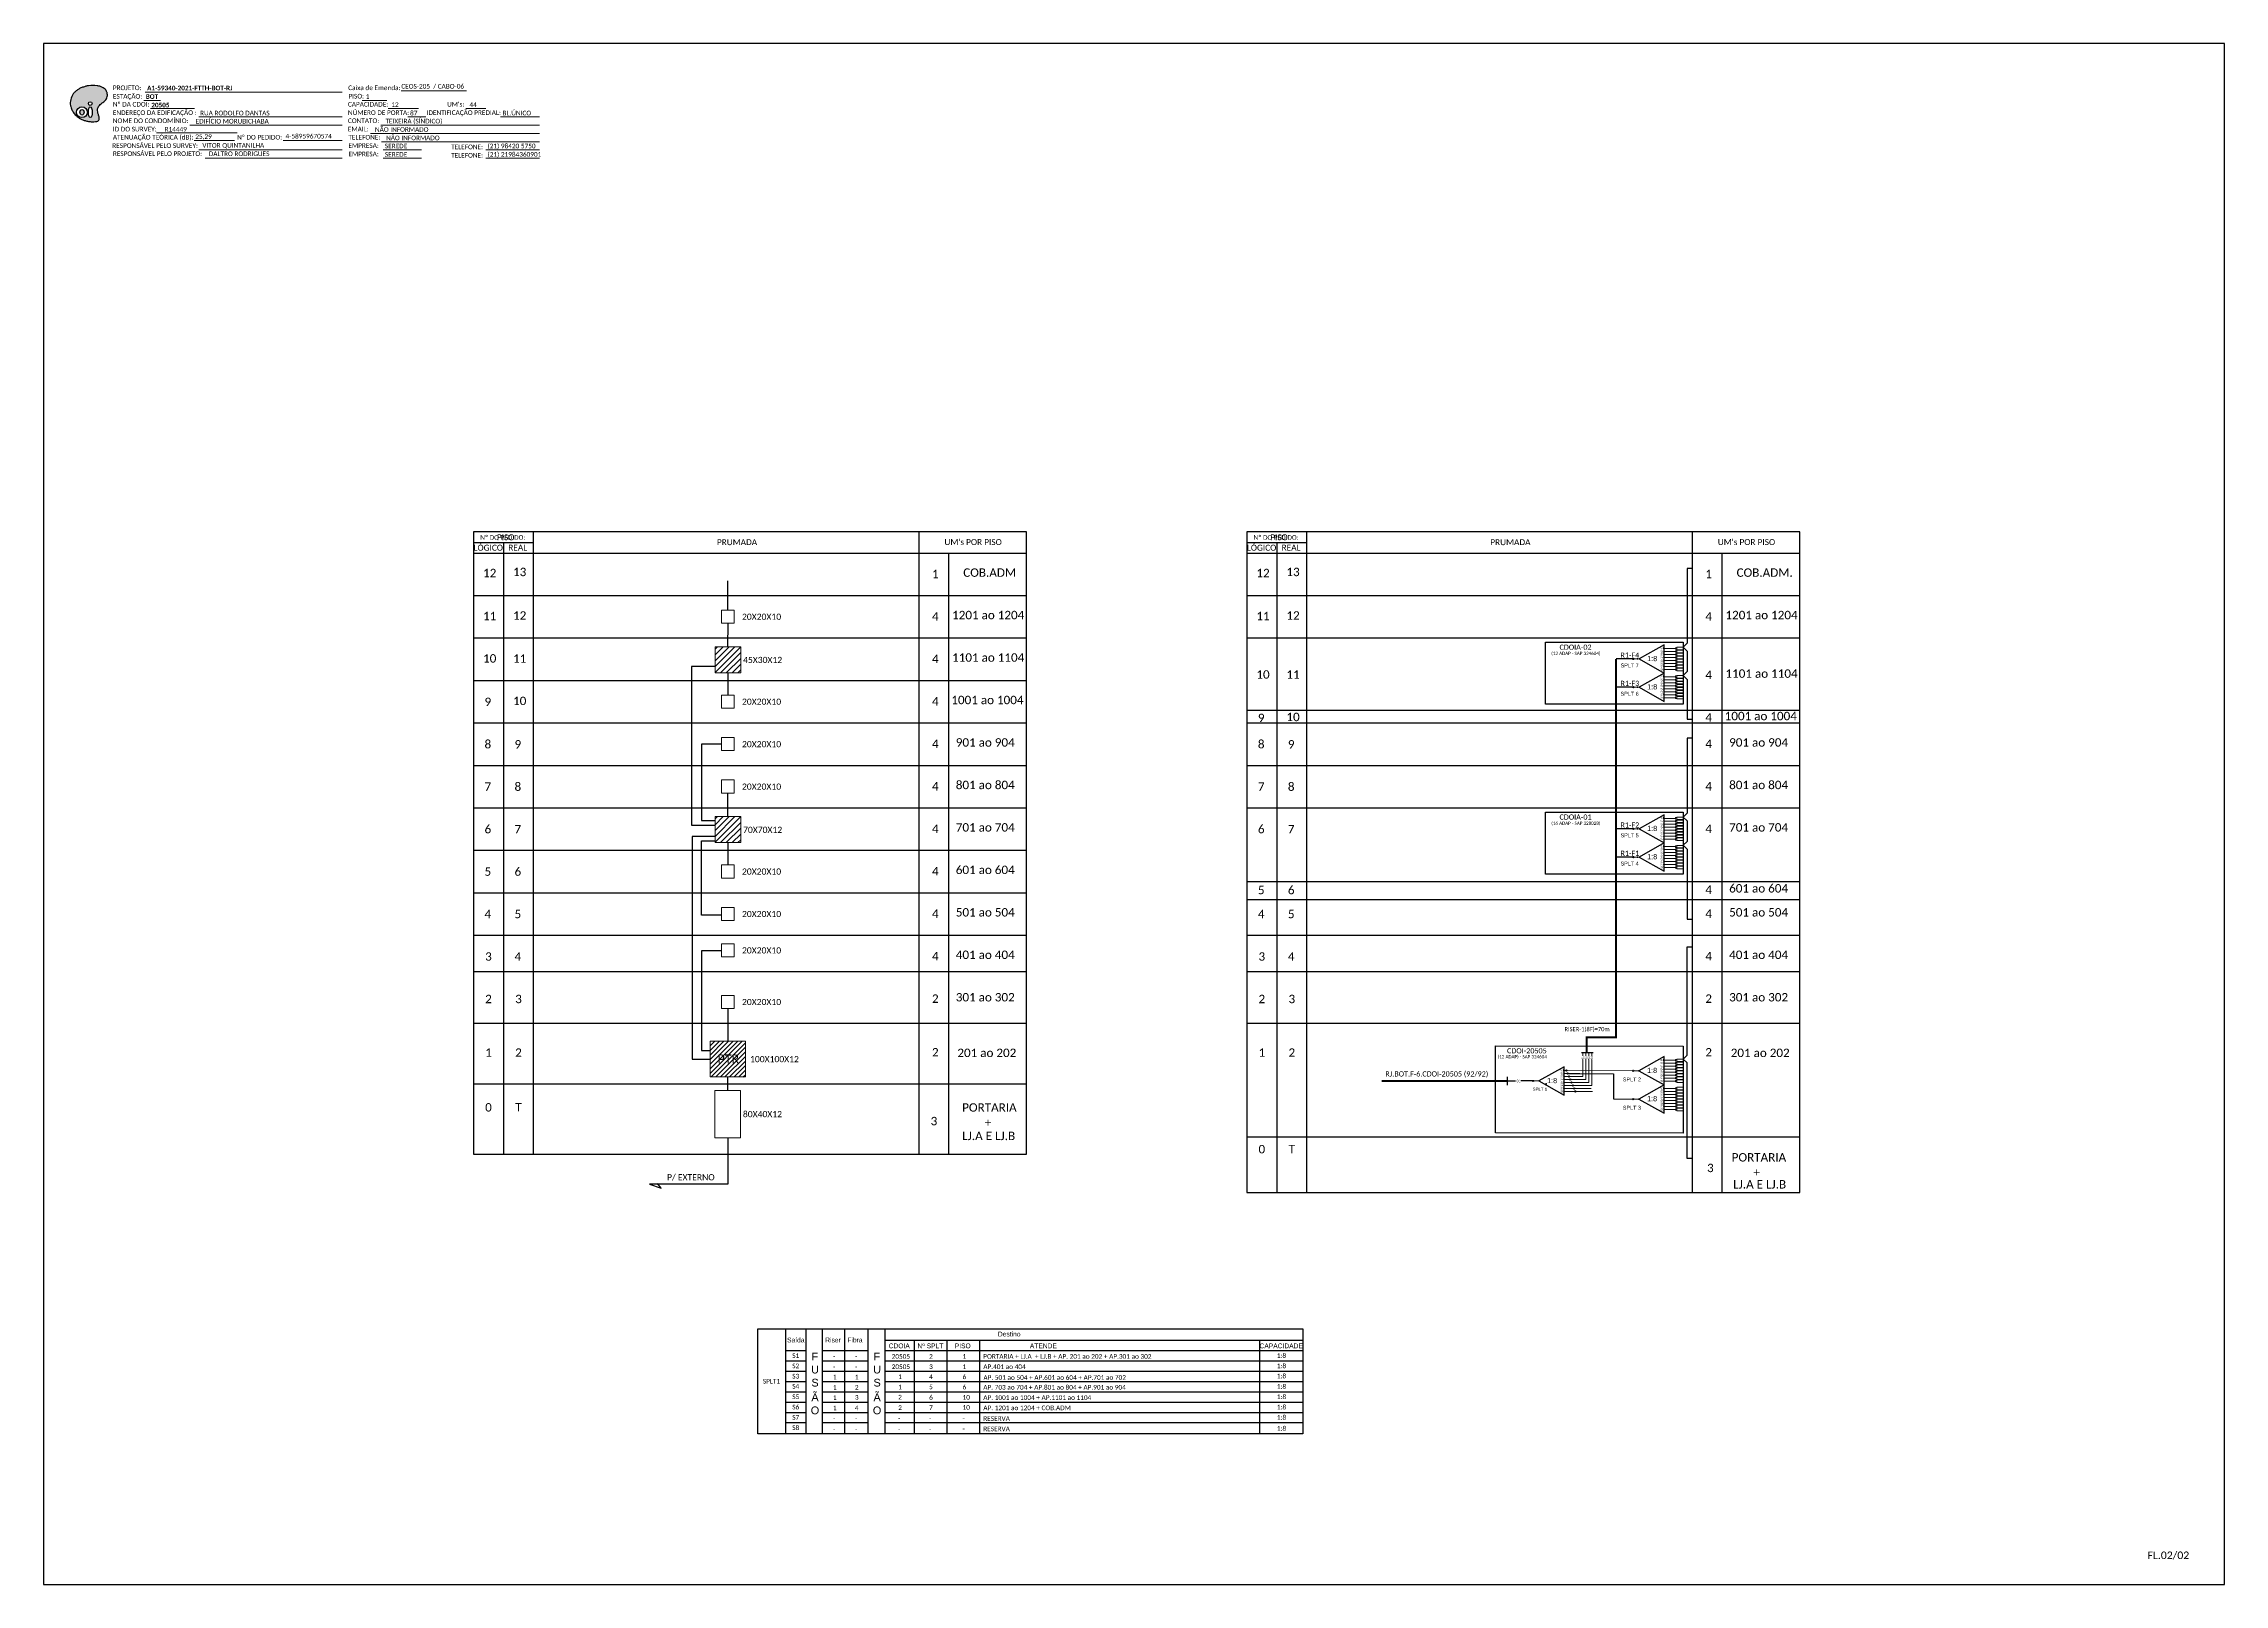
# Paper-space layout 'CDOI-20505-P2' of a CAD drawing. Header units: metres, sheet in millimetres. Extents: x -439 to 402, y -851 to -257.
# The model-space entities are those that its viewports show. They can reach past a viewport. Long polylines and large blocks are cut down to what shows.
import ezdxf
from ezdxf.enums import TextEntityAlignment as Align

# ---------------------------------------------------------------- set-up
doc = ezdxf.new("R2010")
doc.units = ezdxf.units.M
doc.styles.add('ARIAL', font='arial.ttf')
doc.styles.add('WMF-Calibri0', font='calibri.ttf')
doc.styles.add('WMF-Calibri1', font='calibrib.ttf')
doc.linetypes.add('RESERVA', pattern='A,0.5,-0.15,["RESERVA",Standard,S=0.18,R=0,X=0,Y=-0.1],-1.3', length=1.95)

# ---------------------------------------------------------------- blocks, each defined once
blk = doc.blocks.new('SPLITTER_')
blk.add_point((0, 0))
at = {"style": 'ARIAL', "flags": 4}
blk.add_attdef('SPLT', (0, -3.26), '', height=1.5, dxfattribs=at)
blk = doc.blocks.new('SPLT_1-8_DIV_DIR')
h = blk.add_hatch(color=3)
h.dxf.hatch_style = 1
edge = h.paths.add_edge_path()
edge.add_arc((12.77, 4.04), 0.242, 0, 360)
h = blk.add_hatch(color=3)
h.dxf.hatch_style = 1
edge = h.paths.add_edge_path()
edge.add_arc((13.27, 2.88), 0.242, 0, 360)
h = blk.add_hatch(color=3)
h.dxf.hatch_style = 1
edge = h.paths.add_edge_path()
edge.add_arc((13.77, 1.73), 0.242, 0, 360)
h = blk.add_hatch(color=3)
h.dxf.hatch_style = 1
edge = h.paths.add_edge_path()
edge.add_arc((14.27, 0.58), 0.242, 0, 360)
h = blk.add_hatch(color=3)
h.dxf.hatch_style = 1
edge = h.paths.add_edge_path()
edge.add_arc((14.77, -0.58), 0.242, 0, 360)
h = blk.add_hatch(color=3)
h.dxf.hatch_style = 1
edge = h.paths.add_edge_path()
edge.add_arc((15.27, -1.73), 0.242, 0, 360)
h = blk.add_hatch(color=3)
h.dxf.hatch_style = 1
edge = h.paths.add_edge_path()
edge.add_arc((15.77, -2.88), 0.242, 0, 360)
h = blk.add_hatch(color=3)
h.dxf.hatch_style = 1
edge = h.paths.add_edge_path()
edge.add_arc((16.27, -4.04), 0.242, 0, 360)
at = {"color": 1, "lineweight": 0}
blk.add_lwpolyline([(2.22, 0), (0, 0)], dxfattribs=at)
at = {"color": 1}
blk.add_lwpolyline([(11.89, 5.45), (2.22, 0), (11.89, -5.45), (11.89, 5.45)], dxfattribs=at)
at = {"color": 7, "lineweight": 0}
for points in [[(12.77, 4.04), (11.89, 4.04)], [(11.89, 2.88), (13.27, 2.88)], [(11.89, 1.73), (13.77, 1.73)], [(11.89, 0.58), (14.27, 0.58)], [(11.89, -0.58), (14.77, -0.58)], [(11.89, -1.73), (15.27, -1.73)], [(11.89, -2.88), (15.77, -2.88)], [(11.89, -4.04), (16.27, -4.04)]]:
    blk.add_lwpolyline(points, dxfattribs=at)
at = {"color": 3}
for centre in [(12.77, 4.04), (13.27, 2.88), (13.77, 1.73), (14.27, 0.58), (14.77, -0.58), (15.27, -1.73), (15.77, -2.88), (16.27, -4.04)]:
    blk.add_circle(centre, 0.242, dxfattribs=at)
at = {"color": 1, "style": 'ARIAL'}
for s, height, p in [('1:8', 2, (5.35, -0.85)), ('S1', 0.75, (10.52, 3.77)), ('S2', 0.75, (10.52, 2.58)), ('S3', 0.75, (10.52, 1.37)), ('S4', 0.75, (10.52, 0.19)), ('S5', 0.75, (10.52, -1.02)), ('S6', 0.75, (10.52, -2.14)), ('S7', 0.75, (10.52, -3.24)), ('S8', 0.75, (10.52, -4.36))]:
    blk.add_text(s, height=height, dxfattribs=at).set_placement(p)
blk = doc.blocks.new('SPLT_1-8_SC-APC')
at = {"color": 1, "lineweight": 0}
blk.add_lwpolyline([(-17.04, -7.55), (-19.26, -7.55)], dxfattribs=at)
at = {"color": 1}
blk.add_lwpolyline([(-7.37, -2.1), (-17.04, -7.55), (-7.37, -13), (-7.37, -2.1)], dxfattribs=at)
at = {"color": 3, "lineweight": 0}
for points in [[(-2.99, -3.51), (-7.37, -3.51)], [(-7.37, -4.66), (-2.99, -4.66)], [(-7.37, -5.82), (-2.99, -5.82)], [(-7.37, -6.97), (-2.99, -6.97)], [(-7.37, -8.12), (-2.99, -8.12)], [(-2.41, -3.02), (-2.41, -4)], [(-2.41, -3.02), (0, -3.02)], [(-2.41, -4), (0, -4)], [(-2.41, -4.17), (-2.41, -5.16)], [(-2.41, -4.17), (0, -4.17)], [(-2.41, -5.16), (0, -5.16)], [(-2.41, -5.32), (-2.41, -6.31)], [(-2.41, -5.32), (0, -5.32)], [(-2.41, -6.31), (0, -6.31)], [(-2.41, -6.48), (-2.41, -7.46)], [(-2.41, -6.48), (0, -6.48)], [(-2.41, -7.46), (0, -7.46)], [(-2.41, -7.63), (-2.41, -8.62)], [(-2.41, -7.63), (0, -7.63)], [(-7.37, -9.28), (-2.99, -9.28)], [(-7.37, -10.43), (-2.99, -10.43)], [(-7.37, -11.58), (-2.99, -11.58)], [(-2.41, -8.62), (0, -8.62)], [(-2.41, -8.78), (-2.41, -9.77)], [(-2.41, -8.78), (0, -8.78)], [(-2.41, -9.77), (0, -9.77)], [(-2.41, -9.94), (-2.41, -10.92)], [(-2.41, -9.94), (0, -9.94)], [(-2.41, -10.92), (0, -10.92)], [(-2.41, -11.09), (-2.41, -12.08)], [(-2.41, -11.09), (0, -11.09)], [(-2.41, -12.08), (0, -12.08)]]:
    blk.add_lwpolyline(points, dxfattribs=at)
for points in [[(-2.99, -3.22), (-2.41, -3.22), (-2.41, -3.8), (-2.99, -3.8)], [(-2.99, -4.38), (-2.41, -4.38), (-2.41, -4.95), (-2.99, -4.95)], [(-2.99, -5.53), (-2.41, -5.53), (-2.41, -6.1), (-2.99, -6.1)], [(-2.99, -6.68), (-2.41, -6.68), (-2.41, -7.26), (-2.99, -7.26)], [(-2.99, -7.84), (-2.41, -7.84), (-2.41, -8.41), (-2.99, -8.41)], [(-2.99, -8.99), (-2.41, -8.99), (-2.41, -9.56), (-2.99, -9.56)], [(-2.99, -10.14), (-2.41, -10.14), (-2.41, -10.72), (-2.99, -10.72)], [(-2.99, -11.3), (-2.41, -11.3), (-2.41, -11.87), (-2.99, -11.87)]]:
    blk.add_lwpolyline(points, close=True, dxfattribs=at)
at = {"color": 1, "style": 'ARIAL'}
for s, height, p in [('1:8', 2, (-13.91, -8.4)), ('S1', 0.75, (-8.74, -3.78)), ('S2', 0.75, (-8.74, -4.97)), ('S3', 0.75, (-8.74, -6.18)), ('S4', 0.75, (-8.74, -7.36)), ('S5', 0.75, (-8.74, -8.57)), ('S6', 0.75, (-8.74, -9.69)), ('S7', 0.75, (-8.74, -10.78)), ('S8', 0.75, (-8.74, -11.9))]:
    blk.add_text(s, height=height, dxfattribs=at).set_placement(p)
blk = doc.blocks.new('SPLITTER FUTURO')
blk.add_point((0, 0))
at = {"style": 'ARIAL', "text_generation_flag": 6, "flags": 4}
for tag, p, height in [('SPLT', (-6.22, -4.1), 1.5), ('INSTAL.', (-6.25, -6.09), 1.25)]:
    blk.add_attdef(tag, p, '', height=height, rotation=180, dxfattribs=at)
blk = doc.blocks.new('OI')
h = blk.add_hatch(color=40)
edge = h.paths.add_edge_path()
edge.add_spline(control_points=[(4.35, -0.67), (3.92, -0.99), (3.26, -1.5), (2.81, -2.59), (2.9, -3.5), (3.06, -4.27), (3.31, -4.85), (3.37, -5.39), (3.4, -5.88), (3.2, -6.4), (2.54, -6.61), (1.65, -6.63), (0.55, -6.67), (-0.56, -6.42), (-1.61, -6.14), (-2.77, -5.61), (-3.92, -4.77), (-4.89, -3.7), (-5.34, -2.65), (-5.6, -1.94), (-5.85, -0.96), (-5.71, 0.47), (-5.1, 2.02), (-4.14, 3.02), (-3.3, 3.61), (-2.37, 4.16), (-1.36, 4.44), (-0.56, 4.7), (0.79, 4.85), (2.24, 4.97), (3.79, 4.57), (4.67, 4.21), (5.44, 3.65), (5.76, 2.99), (6.03, 2.21), (6.01, 1.46), (5.72, 0.64), (5.31, 0.08), (4.88, -0.38), (4.51, -0.55), (4.35, -0.67)], knot_values=[0, 0, 0, 0, 1.60434, 2.417191, 3.427595, 4.282808, 4.776746, 5.304182, 5.888771, 6.258406, 6.858137, 7.79129, 8.986195, 10.124242, 11.187857, 12.242908, 13.953784, 15.414161, 16.515391, 17.349188, 17.675853, 19.552021, 21.515531, 22.568638, 23.63245, 24.621084, 25.782718, 26.745347, 27.142653, 29.870543, 31.004649, 31.921532, 32.709589, 33.801391, 34.042471, 35.192333, 35.971461, 36.628871, 37.254359, 37.836911, 37.836911, 37.836911, 37.836911], degree=3, periodic=0)
h.paths.add_polyline_path([(1.13, -0.87, -1), (-0.04, -0.87, -1)], flags=16)
edge = h.paths.add_edge_path(flags=16)
edge.add_ellipse((0.56, -3.59), major_axis=(-0.02, 1.71), ratio=0.361305, start_angle=0, end_angle=360)
h.paths.add_polyline_path([(-0.36, -3.62, -1), (-3.8, -3.62, -1)], flags=16)
edge = h.paths.add_edge_path(flags=0)
edge.add_ellipse((-2.08, -3.62), major_axis=(0, 0.885), ratio=0.758294, start_angle=0, end_angle=360)
at = {"color": 40}
for centre, radius in [((-2.08, -3.62), 1.72), ((0.54, -0.87), 0.587)]:
    blk.add_circle(centre, radius, dxfattribs=at)
blk.add_ellipse((-2.08, -3.62), major_axis=(0, 0.885), ratio=0.758294, start_param=-3.141592653589792, end_param=3.141592653589792, dxfattribs=at)
blk.add_ellipse((0.56, -3.59), major_axis=(-0.02, 1.71), ratio=0.361305, dxfattribs=at)
at = {"color": 40, "start_tangent": (-0.800898, -0.598801), "end_tangent": (-0.800898, -0.598801)}
blk.add_spline([(4.35, -0.67), (3.2, -1.78), (2.9, -2.54), (2.92, -3.55), (3.12, -4.38), (3.28, -4.85), (3.37, -5.37), (3.35, -5.95), (3.2, -6.29), (2.66, -6.55), (1.73, -6.63), (0.54, -6.62), (-0.58, -6.41), (-1.6, -6.11), (-2.56, -5.67), (-3.95, -4.67), (-4.89, -3.56), (-5.37, -2.56), (-5.64, -1.78), (-5.72, -1.46), (-5.63, 0.42), (-4.84, 2.22), (-4.13, 2.99), (-3.27, 3.62), (-2.4, 4.09), (-1.3, 4.47), (-0.37, 4.72), (0.02, 4.77), (2.75, 4.8), (3.85, 4.53), (4.69, 4.16), (5.31, 3.68), (5.85, 2.73), (5.93, 2.5), (5.94, 1.35), (5.67, 0.62), (5.29, 0.08), (4.84, -0.36), (4.35, -0.67)], degree=3, dxfattribs=at)

msp = doc.modelspace()

# ---------------------------------------------------------------- hatches: boundary and pattern name
h = msp.add_hatch()
h.set_pattern_fill('LINE', color=1, scale=0.5, angle=45)
h.set_pattern_definition([(45, (65.9273, 49.1156), (-1.122532, 1.122532), [])])
h.paths.add_polyline_path([(-138.13, -148.36), (-128.23, -148.36), (-128.23, -138.32), (-138.13, -138.32)])
h = msp.add_hatch(color=3)
h.dxf.hatch_style = 1
edge = h.paths.add_edge_path()
edge.add_arc((215.99, -143.03), 0.256, -180, 180, ccw=False)
h = msp.add_hatch(color=3)
h.dxf.hatch_style = 1
edge = h.paths.add_edge_path()
edge.add_arc((215.99, -153.92), 0.256, -180, 180, ccw=False)
h = msp.add_hatch()
h.set_pattern_fill('LINE', color=1, scale=0.5, angle=45)
h.set_pattern_definition([(45, (65.9273, -16.3719), (-1.122532, 1.122532), [])])
h.paths.add_polyline_path([(-138.13, -213.85), (-128.23, -213.85), (-128.23, -203.81), (-138.13, -203.81)])
h = msp.add_hatch(color=3)
h.dxf.hatch_style = 1
edge = h.paths.add_edge_path()
edge.add_arc((215.99, -208.52), 0.256, -180, 180, ccw=False)
h = msp.add_hatch(color=3)
h.dxf.hatch_style = 1
edge = h.paths.add_edge_path()
edge.add_arc((215.99, -219.41), 0.256, -180, 180, ccw=False)
h = msp.add_hatch()
h.set_pattern_fill('ANSI31', color=1, scale=10, style=0)
h.set_pattern_definition([(45, (-751.6422, -688.1421), (-0.8838835, 0.8838835), [])])
h.paths.add_polyline_path([(-126.45, -290.42), (-140.02, -290.42), (-140.02, -304.18), (-126.45, -304.18)])
h.paths.add_polyline_path([(-137.57, -299.83), (-128.14, -299.83), (-128.14, -294.68), (-137.57, -294.68)], flags=24)
h = msp.add_hatch(color=3)
h.dxf.hatch_style = 1
edge = h.paths.add_edge_path()
edge.add_arc((215.93, -301.8), 0.242, 0, 360)
h = msp.add_hatch(color=3)
h.dxf.hatch_style = 1
edge = h.paths.add_edge_path()
edge.add_arc((177.38, -305.73), 0.205, 0, 360)
h = msp.add_hatch(color=3)
h.dxf.hatch_style = 1
edge = h.paths.add_edge_path()
edge.add_arc((215.93, -312.7), 0.242, 0, 360)

# ---------------------------------------------------------------- linework, layer by layer
at = {"color": 3, "lineweight": 0}
msp.add_line((215.93, -301.8), (190.39, -301.69), dxfattribs=at)
at = {"color": 5, "lineweight": 0}
for p, q in [((198.78, -306.3), (198.78, -297.49)), ((199.93, -307.46), (199.93, -297.49)), ((190.89, -302.84), (195.31, -302.84)), ((192.39, -306.3), (198.78, -306.3)), ((192.89, -307.46), (199.93, -307.46))]:
    msp.add_line(p, q, dxfattribs=at)
at = {"color": 251, "linetype": 'RESERVA', "lineweight": 0, "ltscale": 3}
for p, q in [((193.39, -308.61), (199.78, -308.61)), ((193.89, -309.76), (200.28, -309.76))]:
    msp.add_line(p, q, dxfattribs=at)
for p, q in [((-121.68, -401.31), (88.58, -401.31)), ((-121.68, -441.72), (-121.68, -401.31)), ((-111.02, -401.31), (-111.02, -441.72)), ((-103.14, -401.31), (-103.14, -441.72)), ((-96.66, -441.72), (-96.66, -401.31)), ((-88.21, -401.31), (-88.21, -441.72)), ((-79.2, -401.31), (-79.2, -441.72)), ((-72.72, -401.31), (-72.72, -441.72)), ((88.58, -401.31), (88.58, -441.72)), ((-111.02, -409.69), (-103.14, -409.69)), ((-96.66, -409.69), (-79.2, -409.69)), ((-72.72, -405.72), (88.58, -405.72)), ((-72.72, -409.69), (88.58, -409.69)), ((-61.31, -405.72), (-61.31, -441.72)), ((-48.74, -405.72), (-48.74, -441.72)), ((-36.19, -405.72), (-36.19, -441.72)), ((71.79, -405.72), (71.79, -441.72)), ((-111.02, -413.65), (-103.14, -413.65)), ((-111.02, -417.62), (-103.14, -417.62)), ((-96.66, -413.65), (-79.2, -413.65)), ((-96.66, -417.62), (-79.2, -417.62)), ((-72.72, -413.65), (88.58, -413.65)), ((-72.72, -417.62), (88.58, -417.62)), ((-111.02, -421.59), (-103.14, -421.59)), ((-111.02, -425.56), (-103.14, -425.56)), ((-96.66, -421.59), (-79.2, -421.59)), ((-96.66, -425.56), (-79.2, -425.56)), ((-72.72, -421.59), (88.58, -421.59)), ((-72.72, -425.56), (88.58, -425.56)), ((-111.02, -429.53), (-103.14, -429.53)), ((-111.02, -433.5), (-103.14, -433.5)), ((-96.66, -429.53), (-79.2, -429.53)), ((-96.66, -433.5), (-79.2, -433.5)), ((-72.72, -429.53), (88.58, -429.53)), ((-72.72, -433.5), (88.58, -433.5)), ((88.58, -441.72), (-121.68, -441.72)), ((-111.02, -437.46), (-103.14, -437.46)), ((-96.66, -437.46), (-79.2, -437.46)), ((-72.72, -437.46), (88.58, -437.46))]:
    msp.add_line(p, q)
msp.add_lwpolyline([(-397.08, -499.81), (443.92, -499.81), (443.92, 94.19), (-397.08, 94.19)], close=True)
at = {"color": 7, "lineweight": 0}
for points in [[(-259.16, 76.01), (-234.02, 76.01)], [(-358.49, 72.24), (-351.94, 72.24)], [(-357.97, 75.52), (-282, 75.52)], [(-355.82, 69.17), (-338.85, 69.17)], [(-274.2, 72.28), (-264.72, 72.28)], [(-264.15, 69.17), (-252.53, 69.17)], [(-234.21, 69.17), (-226.54, 69.17)], [(-353.5, 59.75), (-322.46, 59.75)], [(-340.66, 62.82), (-282, 62.82)], [(-337.25, 65.93), (-282, 65.93)], [(-271.08, 59.58), (-205.81, 59.58)], [(-267.04, 62.82), (-205.81, 62.82)], [(-256.57, 65.93), (-249.62, 65.93)], [(-220.87, 65.93), (-205.84, 65.93)], [(-338.97, 56.79), (-323.46, 56.79)], [(-337.25, 53.23), (-282, 53.23)], [(-304.74, 56.79), (-281.97, 56.79)], [(-266.79, 56.34), (-205.81, 56.34)], [(-266.18, 53.23), (-251.38, 53.23)], [(-226.58, 53.23), (-205.81, 53.23)], [(-334.76, 49.99), (-282, 49.99)], [(-266.18, 49.99), (-251.38, 49.99)], [(-226.58, 49.99), (-205.81, 49.99)]]:
    msp.add_lwpolyline(points, dxfattribs=at)
at = {"color": 0}
for points in [[(-17.99, -93.97), (-231.3, -93.97)], [(-231.3, -98.08), (-208.16, -98.08)], [(280.25, -93.97), (66.94, -93.97)], [(66.94, -98.08), (90.08, -98.08)], [(-231.3, -102.2), (-17.99, -102.2)], [(66.94, -102.2), (280.25, -102.2)]]:
    msp.add_lwpolyline(points, dxfattribs=at)
for points in [[(-231.3, -93.97), (-231.3, -102.2)], [(-219.73, -98.08), (-219.73, -102.2)], [(-208.16, -102.2), (-208.16, -93.97)], [(-59.58, -93.97), (-59.58, -102.2)], [(-17.99, -102.2), (-17.99, -93.97)], [(66.94, -93.97), (66.94, -102.2)], [(78.51, -98.08), (78.51, -102.2)], [(90.08, -102.2), (90.08, -93.97)], [(238.66, -93.97), (238.66, -102.2)], [(280.25, -102.2), (280.25, -93.97)], [(-231.3, -102.2), (-17.99, -102.2)], [(-231.3, -102.2), (-231.3, -333.96), (-17.99, -333.96), (-17.99, -102.2)], [(-219.73, -102.2), (-219.73, -333.96)], [(-208.16, -333.96), (-208.16, -102.2)], [(-59.58, -102.2), (-59.58, -333.96)], [(-48.01, -333.96), (-48.01, -102.2)], [(66.94, -102.2), (280.25, -102.2)], [(66.94, -102.2), (66.94, -348.76), (280.25, -348.76), (280.25, -102.2)], [(78.51, -102.2), (78.51, -348.76)], [(90.08, -348.76), (90.08, -102.2)], [(238.66, -102.2), (238.66, -348.76)], [(250.23, -348.76), (250.23, -102.2)], [(-231.3, -118.57), (-17.99, -118.57)], [(66.94, -118.57), (280.25, -118.57)], [(-231.3, -134.94), (-17.99, -134.94)], [(66.94, -134.94), (280.25, -134.94)], [(-231.3, -151.31), (-17.99, -151.31)], [(-231.3, -167.68), (-17.99, -167.68)], [(66.94, -162.81), (280.25, -162.81)], [(66.94, -167.68), (280.25, -167.68)], [(-231.3, -184.06), (-17.99, -184.06)], [(66.94, -184.06), (280.25, -184.06)], [(-231.3, -200.43), (-17.99, -200.43)], [(66.94, -200.43), (280.25, -200.43)], [(-231.3, -216.8), (-17.99, -216.8)], [(-231.3, -233.17), (-17.99, -233.17)], [(66.94, -228.81), (280.25, -228.81)], [(66.94, -235.79), (280.25, -235.79)], [(-231.3, -249.54), (-17.99, -249.54)], [(66.94, -249.54), (280.25, -249.54)], [(-231.3, -263.57), (-17.99, -263.57)], [(66.94, -263.57), (280.25, -263.57)], [(-231.3, -283.46), (-17.99, -283.46)], [(66.94, -283.46), (280.25, -283.46)], [(-231.3, -306.87), (-17.99, -306.87)], [(66.94, -327.24), (280.25, -327.24)]]:
    msp.add_lwpolyline(points)
at = {"color": 3}
for points in [[(238.45, -108.14), (236.8, -108.13), (236.79, -136.99), (235.22, -138.5), (236.79, -140.01), (236.79, -147.89), (235.22, -149.4), (236.79, -150.9), (236.79, -166.23), (238.44, -166.23)], [(-133.24, -124.2), (-133.24, -112.87)], [(-133.24, -129.27), (-133.3, -138.32)], [(-138.15, -145.94), (-147.17, -145.94), (-147.17, -207.07), (-138.13, -207.07)], [(-133.18, -148.36), (-133.24, -156.94)], [(-135.72, -175.85), (-143.38, -175.85), (-143.38, -205.32), (-138.13, -205.32)], [(238.45, -173.62), (236.8, -173.62), (236.79, -202.48), (235.22, -203.99), (236.79, -205.49), (236.79, -213.38), (235.22, -214.88), (236.79, -216.39), (236.79, -243.38), (238.44, -243.38)], [(-133.3, -194.76), (-133.3, -203.81)], [(-138.13, -211.49), (-147.01, -211.49), (-147.01, -297.3), (-140.02, -297.3)], [(-135.72, -241.78), (-143.38, -241.78), (-143.38, -213.2), (-138.13, -213.2)], [(-133.24, -213.85), (-133.24, -222.43)], [(-135.72, -255.5), (-143.38, -255.5), (-143.38, -293.99), (-140.02, -293.99)], [(238.41, -335.57), (236.76, -335.57), (236.76, -298.78), (235.19, -297.27), (236.76, -295.76), (236.76, -254.01), (238.41, -254.01)], [(-133.24, -277.79), (-133.24, -290.42)], [(-133.24, -309.47), (-133.24, -304.18)], [(167.4, -305.73), (170.49, -305.73)], [(177.38, -305.73), (172.64, -305.73)]]:
    msp.add_lwpolyline(points, dxfattribs=at)
at = {"lineweight": 0}
for points in [[(-130.75, -124.2), (-135.72, -124.2), (-135.72, -129.27), (-130.75, -129.27)], [(-130.75, -156.94), (-135.72, -156.94), (-135.72, -162.01), (-130.75, -162.01)], [(-130.75, -173.31), (-135.72, -173.31), (-135.72, -178.38), (-130.75, -178.38)], [(-130.75, -189.69), (-135.72, -189.69), (-135.72, -194.76), (-130.75, -194.76)], [(-130.75, -222.43), (-135.72, -222.43), (-135.72, -227.5), (-130.75, -227.5)], [(-130.75, -238.8), (-135.72, -238.8), (-135.72, -243.87), (-130.75, -243.87)], [(-130.75, -252.83), (-135.72, -252.83), (-135.72, -257.9), (-130.75, -257.9)], [(-130.75, -272.72), (-135.72, -272.72), (-135.72, -277.79), (-130.75, -277.79)]]:
    msp.add_lwpolyline(points, close=True, dxfattribs=at)
at = {"color": 1, "lineweight": 0}
for points in [[(-128.23, -138.32), (-138.13, -138.32), (-138.13, -148.36), (-128.23, -148.36)], [(-128.23, -203.81), (-138.13, -203.81), (-138.13, -213.85), (-128.23, -213.85)], [(-140.02, -290.42), (-126.45, -290.42), (-126.45, -304.18), (-140.02, -304.18)]]:
    msp.add_lwpolyline(points, close=True, dxfattribs=at)
at = {"color": 1}
for points in [[(182.09, -136.6), (235.22, -136.6), (235.22, -160.49), (182.09, -160.49)], [(182.09, -202.09), (235.22, -202.09), (235.22, -225.98), (182.09, -225.98)], [(162.77, -292.18), (235.19, -292.29), (235.19, -325.81), (162.77, -325.7)]]:
    msp.add_lwpolyline(points, close=True, dxfattribs=at)
at = {"color": 5, "const_width": 0.8}
msp.add_lwpolyline([(198, -294.78), (198, -288.95), (209.32, -288.95), (209.35, -143.03)], dxfattribs=at)
at = {"color": 5}
for points in [[(215.96, -143.03), (209.35, -143.03)], [(215.96, -153.92), (209.35, -153.92)], [(215.96, -208.52), (209.34, -208.52)], [(215.96, -219.41), (209.34, -219.41)], [(196.02, -294.78), (200.54, -294.78)]]:
    msp.add_lwpolyline(points, dxfattribs=at)
at = {"color": 5, "lineweight": 0}
for points in [[(191.39, -304), (196.47, -304), (196.47, -297.49)], [(191.89, -305.15), (197.63, -305.15), (197.63, -297.49)], [(196.47, -294.78), (196.47, -296.07)], [(197.63, -294.78), (197.63, -296.06)], [(198.79, -294.78), (198.79, -296.06)], [(199.94, -294.78), (199.94, -296.06)]]:
    msp.add_lwpolyline(points, dxfattribs=at)
at = {"color": 7, "lineweight": 0}
msp.add_lwpolyline([(-128.28, -309.47), (-138.19, -309.47), (-138.19, -327.6), (-128.28, -327.6)], close=True, dxfattribs=at)
at = {"color": 1, "const_width": 0.8}
msp.add_lwpolyline([(118.94, -305.72), (167.4, -305.73)], dxfattribs=at)
at = {"color": 1}
for points in [[(167.4, -307.35), (167.4, -304.1)], [(-133.24, -327.6), (-133.24, -345.52), (-163.37, -345.52)], [(-163.37, -345.52), (-158.96, -347.11)], [(-158.96, -347.11), (-160.37, -345.29)]]:
    msp.add_lwpolyline(points, dxfattribs=at)
at = {"color": 2}
msp.add_lwpolyline([(190.89, -302.84), (208.34, -302.92), (208.34, -312.66), (215.93, -312.7)], dxfattribs=at)
at = {"color": 3}
for centre, radius in [((215.99, -143.03), 0.256), ((215.99, -153.92), 0.256), ((215.99, -208.52), 0.256), ((215.99, -219.41), 0.256), ((215.93, -301.8), 0.242), ((177.38, -305.73), 0.205), ((177.38, -305.73), 0.205), ((215.93, -312.7), 0.242)]:
    msp.add_circle(centre, radius, dxfattribs=at)

# ---------------------------------------------------------------- block references
at = {"color": 7, "xscale": 1.213923925163967, "yscale": 1.213923925163967, "zscale": 1.213923925163967, "rotation": 0.1532896023949059}
msp.add_blockref('OI', (-379.77, 72.14), dxfattribs=at)
at = {"color": 3}
for p in [(235.22, -135.48), (235.22, -146.38), (235.22, -200.97), (235.22, -211.87), (235.19, -294.25), (235.19, -305.15)]:
    msp.add_blockref('SPLT_1-8_SC-APC', p, dxfattribs=at)
ref = msp.add_blockref('SPLITTER_', (217.61, -143.03), dxfattribs=dict(xscale=-1))
ref.add_attrib('SPLT', 'SPLT 7', (211.07, -146.29), dxfattribs={"height": 1.5, "style": 'ARIAL'})
ref = msp.add_blockref('SPLITTER_', (217.61, -153.92), dxfattribs=dict(xscale=-1))
ref.add_attrib('SPLT', 'SPLT 6', (211.07, -157.19), dxfattribs={"height": 1.5, "style": 'ARIAL'})
ref = msp.add_blockref('SPLITTER_', (217.61, -208.52), dxfattribs=dict(xscale=-1))
ref.add_attrib('SPLT', 'SPLT 5', (211.07, -211.78), dxfattribs={"height": 1.5, "style": 'ARIAL'})
ref = msp.add_blockref('SPLITTER_', (217.61, -219.41), dxfattribs=dict(xscale=-1))
ref.add_attrib('SPLT', 'SPLT 4', (211.07, -222.67), dxfattribs={"height": 1.5, "style": 'ARIAL'})
msp.add_blockref('SPLT_1-8_DIV_DIR', (177.38, -305.73))
ref = msp.add_blockref('SPLITTER FUTURO', (218.15, -301.8))
ref.add_attrib('SPLT', 'SPLT 2', (211.93, -305.9), dxfattribs={"height": 1.5, "rotation": 180, "style": 'ARIAL', "text_generation_flag": 6})
ref = msp.add_blockref('SPLITTER_', (182.37, -306.89), dxfattribs=dict(xscale=-0.8000000000001819, yscale=0.8000000000001819, zscale=0.8))
ref.add_attrib('SPLT', 'SPLT 1', (177.15, -309.5), dxfattribs={"height": 1.2, "style": 'ARIAL'})
ref = msp.add_blockref('SPLITTER FUTURO', (218.15, -312.7))
ref.add_attrib('SPLT', 'SPLT 3', (211.93, -316.79), dxfattribs={"height": 1.5, "rotation": 180, "style": 'ARIAL', "text_generation_flag": 6})

# ---------------------------------------------------------------- texts
at = {"color": 7, "lineweight": 0, "style": 'WMF-Calibri0'}
for s, height, p in [('PROJETO:', 1.793, (-370.37, 76.26)), ('Caixa de Emenda:', 1.7927, (-279.61, 76.26)), ('ESTAÇÃO:', 1.793, (-370.37, 72.98)), ('Nº DA CDOI:', 1.7927, (-370.37, 69.91)), ('ENDEREÇO DA EDIFICAÇÃO :', 1.7927, (-370.37, 66.68)), ('CAPACIDADE:', 1.7927, (-279.72, 69.91)), ('NÚMERO DE PORTA:', 1.7927, (-279.72, 66.68)), ('PISO:', 1.793, (-279.54, 73.03)), ('IDENTIFICAÇÃO PREDIAL:', 1.7927, (-249.35, 66.68)), ("UM's:", 1.793, (-241.48, 69.91)), ('ATENUAÇÃO TEÓRICA (dB):', 1.7927, (-370.37, 57.21)), ('NOME DO CONDOMÍNIO:', 1.7927, (-370.37, 63.56)), ('ID DO SURVEY:', 1.7927, (-370.37, 60.33)), ('Nº DO PEDIDO:', 1.7927, (-322.45, 57.21)), ('CONTATO:', 1.793, (-279.72, 63.56)), ('EMAIL:', 1.793, (-279.72, 60.33)), ('TELEFONE:', 1.793, (-279.54, 57.21)), ('RESPONSÁVEL PELO SURVEY:', 1.7927, (-370.61, 53.98)), ('RESPONSÁVEL PELO PROJETO:', 1.7927, (-370.37, 50.87)), ('EMPRESA:', 1.793, (-279.54, 53.98)), ('EMPRESA:', 1.793, (-279.54, 50.74)), ('TELEFONE:', 1.793, (-239.94, 53.47)), ('TELEFONE:', 1.793, (-239.94, 50.24)), ('Nº DO PEDIDO:', 1.7927, (-228.67, -97.09)), ('Nº DO PEDIDO:', 1.7927, (69.56, -97.09))]:
    msp.add_text(s, height=height, dxfattribs=at).set_placement(p)
at = {"color": 7}
for s, height, style, p in [('A1-59340-2021-FTTH-BOT-RJ', 1.7927, 'WMF-Calibri1', (-357.17, 76.17)), ('CEOS-205  / CABO-06', 1.7927, 'WMF-Calibri0', (-259.15, 76.85)), ('BOT', 1.793, 'WMF-Calibri1', (-357.69, 72.89)), ('RUA RODOLFO DANTAS', 1.7927, 'WMF-Calibri0', (-336.74, 66.52)), ('1', 1.79, 'WMF-Calibri0', (-272.85, 72.88)), ('12', 1.793, 'WMF-Calibri0', (-262.98, 69.79)), ('87', 1.793, 'WMF-Calibri0', (-255.75, 66.53)), ('44', 1.793, 'WMF-Calibri0', (-232.86, 69.77)), ('BL.ÚNICO', 1.793, 'WMF-Calibri0', (-220.11, 66.53)), ('R14449', 1.793, 'WMF-Calibri0', (-350.41, 60.28)), ('25,29', 1.793, 'WMF-Calibri0', (-338.59, 57.45)), ('EDIFÍCIO MORUBICHABA', 1.7927, 'WMF-Calibri0', (-338.46, 63.39)), ('4-58959670574 ', 1.7927, 'WMF-Calibri0', (-303.79, 57.62)), ('NÃO INFORMADO', 1.7927, 'WMF-Calibri0', (-269.3, 60.18)), ('TEIXEIRA (SÍNDICO)', 1.7927, 'WMF-Calibri0', (-265.26, 63.42)), ('NÃO INFORMADO', 1.7927, 'WMF-Calibri0', (-265.01, 56.94)), ('VITOR QUINTANILHA', 1.7927, 'WMF-Calibri0', (-335.86, 54.07)), ('DALTRO RODRIGUES', 1.7927, 'WMF-Calibri0', (-333.37, 50.83)), ('SEREDE', 1.793, 'WMF-Calibri0', (-265.48, 53.83)), ('SEREDE', 1.793, 'WMF-Calibri0', (-265.48, 50.59)), ('(21) 98420 5750', 1.7927, 'WMF-Calibri0', (-225.88, 53.83)), ('(21) 21984360901', 1.7927, 'WMF-Calibri0', (-225.88, 50.59)), ('COB.ADM', 3.24, 'WMF-Calibri0', (-42.44, -111.36)), ('COB.ADM.', 3.24, 'WMF-Calibri0', (255.8, -111.36)), ('20X20X10', 2.373, 'WMF-Calibri0', (-127.75, -127.95)), ('1201 ao 1204', 3.24, 'WMF-Calibri0', (-46.73, -127.73)), ('1201 ao 1204', 3.24, 'WMF-Calibri0', (251.51, -127.73)), ('45X30X12', 2.373, 'WMF-Calibri0', (-127.34, -144.6)), ('1101 ao 1104', 3.24, 'WMF-Calibri0', (-46.73, -144.1)), ('1101 ao 1104', 3.24, 'WMF-Calibri0', (251.51, -150.29)), ('20X20X10', 2.373, 'WMF-Calibri0', (-127.75, -160.69)), ('1001 ao 1004', 3.24, 'WMF-Calibri0', (-47.02, -160.47)), ('1001 ao 1004', 3.24, 'WMF-Calibri0', (251.22, -166.66)), ('20X20X10', 2.373, 'WMF-Calibri0', (-127.75, -177.07)), ('901 ao 904', 3.24, 'WMF-Calibri0', (-45.3, -176.84)), ('901 ao 904', 3.24, 'WMF-Calibri0', (252.94, -176.84)), ('20X20X10', 2.373, 'WMF-Calibri0', (-127.75, -193.44)), ('801 ao 804', 3.24, 'WMF-Calibri0', (-45.3, -193.22)), ('801 ao 804', 3.24, 'WMF-Calibri0', (252.94, -193.22)), ('70X70X12', 2.373, 'WMF-Calibri0', (-127.34, -210.09)), ('701 ao 704', 3.24, 'WMF-Calibri0', (-45.3, -209.59)), ('701 ao 704', 3.24, 'WMF-Calibri0', (252.94, -209.59)), ('20X20X10', 2.373, 'WMF-Calibri0', (-127.75, -226.18)), ('601 ao 604', 3.24, 'WMF-Calibri0', (-45.3, -225.96)), ('601 ao 604', 3.24, 'WMF-Calibri0', (252.94, -233.08)), ('20X20X10', 2.373, 'WMF-Calibri0', (-127.75, -242.55)), ('501 ao 504', 3.24, 'WMF-Calibri0', (-45.3, -242.33)), ('501 ao 504', 3.24, 'WMF-Calibri0', (252.94, -242.33)), ('20X20X10', 2.373, 'WMF-Calibri0', (-127.75, -256.58)), ('401 ao 404', 3.24, 'WMF-Calibri0', (-45.3, -258.7)), ('401 ao 404', 3.24, 'WMF-Calibri0', (252.94, -258.7)), ('20X20X10', 2.373, 'WMF-Calibri0', (-127.75, -276.47)), ('301 ao 302', 3.24, 'WMF-Calibri0', (-45.3, -275.07)), ('301 ao 302', 3.24, 'WMF-Calibri0', (252.94, -275.07)), ('201 ao 202', 3.24, 'WMF-Calibri0', (-44.69, -296.51)), ('201 ao 202', 3.24, 'WMF-Calibri0', (253.55, -296.51)), ('PTR', 3.433, 'WMF-Calibri0', (-137.16, -298.95)), ('100X100X12', 2.373, 'WMF-Calibri0', (-124.65, -298.49)), ('80X40X12', 2.373, 'WMF-Calibri0', (-127.4, -319.69)), ('PORTARIA', 3.24, 'WMF-Calibri0', (-42.85, -317.57)), ('LJ.A E LJ.B', 3.24, 'WMF-Calibri0', (-42.85, -328.53)), ('+', 3.24, 'WMF-Calibri0', (-34.12, -323.38)), ('PORTARIA', 3.24, 'WMF-Calibri0', (253.91, -336.79)), ('P/ EXTERNO', 2.373, 'WMF-Calibri0', (-156.66, -344.03)), ('LJ.A E LJ.B', 3.24, 'WMF-Calibri0', (254.47, -347.2)), ('+', 3.24, 'WMF-Calibri0', (262.3, -342.56)), ('-', 1.79, 'WMF-Calibri0', (-92.67, -412.82)), ('-', 1.79, 'WMF-Calibri0', (-84.21, -412.82)), ('20505', 1.793, 'WMF-Calibri0', (-70.03, -412.82)), ('2', 1.79, 'WMF-Calibri0', (-55.58, -412.82)), ('1', 1.79, 'WMF-Calibri0', (-42.69, -412.82)), ('PORTARIA + LJ.A  + LJ.B + AP. 201 ao 202 + AP.301 ao 302', 1.7927, 'WMF-Calibri0', (-34.69, -412.82)), ('-', 1.79, 'WMF-Calibri0', (-92.67, -416.79)), ('1', 1.79, 'WMF-Calibri0', (-92.67, -420.75)), ('-', 1.79, 'WMF-Calibri0', (-84.21, -416.79)), ('1', 1.79, 'WMF-Calibri0', (-84.21, -420.75)), ('20505', 1.793, 'WMF-Calibri0', (-70.03, -416.79)), ('1', 1.79, 'WMF-Calibri0', (-67.51, -420.68)), ('4', 1.79, 'WMF-Calibri0', (-55.58, -420.68)), ('3', 1.79, 'WMF-Calibri0', (-55.58, -416.79)), ('6', 1.79, 'WMF-Calibri0', (-42.69, -420.68)), ('1', 1.79, 'WMF-Calibri0', (-42.69, -416.79)), ('AP.401 ao 404', 1.7927, 'WMF-Calibri0', (-34.69, -416.79)), ('AP. 501 ao 504 + AP.601 ao 604 + AP.701 ao 702', 1.7927, 'WMF-Calibri0', (-34.64, -420.95)), ('1', 1.79, 'WMF-Calibri0', (-92.67, -424.72)), ('1', 1.79, 'WMF-Calibri0', (-92.67, -428.69)), ('2', 1.79, 'WMF-Calibri0', (-84.21, -424.72)), ('3', 1.79, 'WMF-Calibri0', (-84.21, -428.61)), ('2', 1.79, 'WMF-Calibri0', (-67.51, -428.53)), ('1', 1.79, 'WMF-Calibri0', (-67.51, -424.64)), ('6', 1.79, 'WMF-Calibri0', (-55.58, -428.61)), ('5', 1.79, 'WMF-Calibri0', (-55.58, -424.57)), ('6', 1.79, 'WMF-Calibri0', (-42.69, -424.64)), ('10', 1.793, 'WMF-Calibri0', (-42.69, -428.61)), ('AP. 703 ao 704 + AP.801 ao 804 + AP.901 ao 904', 1.7927, 'WMF-Calibri0', (-34.69, -424.72)), ('AP. 1001 ao 1004 + AP.1101 ao 1104', 1.7927, 'WMF-Calibri0', (-34.69, -428.69)), ('-', 1.79, 'WMF-Calibri0', (-92.67, -436.8)), ('1', 1.79, 'WMF-Calibri0', (-92.67, -432.66)), ('4', 1.79, 'WMF-Calibri0', (-84.21, -432.66)), ('-', 1.79, 'WMF-Calibri0', (-84.21, -436.8)), ('-', 1.79, 'WMF-Calibri0', (-67.51, -436.72)), ('2', 1.79, 'WMF-Calibri0', (-67.51, -432.58)), ('-', 1.79, 'WMF-Calibri0', (-55.58, -436.8)), ('7', 1.79, 'WMF-Calibri0', (-55.58, -432.58)), ('-', 1.79, 'WMF-Calibri0', (-42.69, -436.8)), ('10', 1.793, 'WMF-Calibri0', (-42.69, -432.5)), ('AP. 1201 ao 1204 + COB.ADM', 1.7927, 'WMF-Calibri0', (-34.69, -432.66)), ('RESERVA', 1.793, 'WMF-Calibri0', (-34.69, -436.8)), ('-', 1.79, 'WMF-Calibri0', (-92.67, -440.77)), ('-', 1.79, 'WMF-Calibri0', (-84.21, -440.77)), ('-', 1.79, 'WMF-Calibri0', (-67.51, -440.77)), ('-', 1.79, 'WMF-Calibri0', (-55.58, -440.77)), ('-', 1.79, 'WMF-Calibri0', (-42.69, -440.69)), ('RESERVA', 1.793, 'WMF-Calibri0', (-34.69, -440.77))]:
    msp.add_text(s, height=height, dxfattribs=dict(at, style=style)).set_placement(p)
at = {"color": 7, "style": 'WMF-Calibri1'}
msp.add_text('20505', height=1.793, dxfattribs=at).set_placement((-352.04, 69.6), align=Align.CENTER)
at = {"color": 0, "style": 'WMF-Calibri0'}
for s, p in [('  LÓGICO', (-232.88, -101.3)), ('     PISO', (-226.34, -97.27)), ('    REAL', (-221.12, -101.25)), ('PRUMADA', (-137.43, -99.16)), ("UM's POR PISO", (-49.69, -99.13)), ('  LÓGICO', (65.35, -101.3)), ('     PISO', (71.9, -97.27)), ('    REAL', (77.11, -101.25)), ('PRUMADA', (160.81, -99.16)), ("UM's POR PISO", (248.55, -99.13))]:
    msp.add_text(s, height=2.3, dxfattribs=at).set_placement(p)
at = {"color": 7, "style": 'WMF-Calibri0'}
for s, p in [('12', (-225.05, -109.9)), ('13', (-213.48, -109.48)), ('12', (73.18, -109.9)), ('13', (84.76, -109.48)), ('11', (-225.05, -126.49)), ('12', (-213.48, -126.27)), ('11', (73.18, -126.49)), ('12', (84.76, -126.27)), ('10', (-225.05, -142.82)), ('11', (-213.48, -142.86)), ('10', (73.18, -149.01)), ('11', (84.76, -149.05)), ('10', (-213.48, -159.2)), ('10', (84.76, -165.39))]:
    msp.add_text(s, height=3.24, dxfattribs=at).set_placement(p, align=Align.MIDDLE_CENTER)
at = {"color": 1, "style": 'WMF-Calibri0'}
for s, p in [('(12 ADAP - SAP 324604)', (193.83, -141.51)), ('(16 ADAP - SAP 328028)', (193.83, -207)), ('(12 ADAP) - SAP 324604', (173.15, -297.03))]:
    msp.add_text(s, height=1.25, dxfattribs=at).set_placement(p, align=Align.CENTER)
for s, p in [('CDOIA-02', (187.52, -139.5)), ('CDOIA-01', (187.52, -204.99)), ('CDOI-20505', (167.3, -295.1)), ('RJ.BOT.F-6.CDOI-20505 (92/92)', (120.34, -304.01))]:
    msp.add_text(s, height=2, dxfattribs=at).set_placement(p)
at = {"color": 5, "style": 'WMF-Calibri0'}
for s, height, p in [('R1-F4', 2, (211.03, -142.55)), ('R1-F3', 2, (211.03, -153.45)), ('R1-F2', 2, (211.03, -208.04)), ('R1-F1', 2, (211.03, -218.94)), ('RISER-1(8F)=70m', 1.6, (189.43, -286.56))]:
    msp.add_text(s, height=height, dxfattribs=at).set_placement(p)
at = {"style": 'ARIAL'}
for s, p in [('01', (196.45, -296.81)), ('02', (197.61, -296.81)), ('03', (198.76, -296.81)), ('04', (199.92, -296.81))]:
    msp.add_text(s, height=0.75, rotation=90, dxfattribs=at).set_placement(p, align=Align.MIDDLE_CENTER)
for s, height, p in [('01', 1, (171.74, -305.73)), ('Destino', 1.84, (-24.7, -403.31)), ('Saída', 1.84, (-107, -405.6)), ('Riser', 1.84, (-92.65, -405.6)), ('Fibra', 1.84, (-84.19, -405.6)), ('CDOIA', 1.84, (-67.11, -407.86)), ('Nº SPLT', 1.84, (-55.08, -407.86)), ('PISO', 1.84, (-42.62, -407.86)), ('ATENDE', 1.84, (-11.53, -407.86)), ('CAPACIDADE', 1.84, (80.19, -407.86))]:
    msp.add_text(s, height=height, dxfattribs=at).set_placement(p, align=Align.MIDDLE_CENTER)
at = {"linetype": 'Continuous', "style": 'ARIAL'}
for s, p in [('F', (-100.95, -413.49)), ('F', (-77.01, -413.49)), ('S', (-100.98, -423.54)), ('U', (-101.1, -418.49)), ('S', (-77.04, -423.54)), ('U', (-77.16, -418.49)), ('Ã', (-100.99, -429.19)), ('Ã', (-77.05, -429.19)), ('O', (-101.23, -434.24)), ('O', (-77.29, -434.24))]:
    msp.add_text(s, height=3, dxfattribs=at).set_placement(p)
at = {"color": 7, "linetype": 'Continuous', "lineweight": 0, "style": 'WMF-Calibri0'}
msp.add_text('FL.02/02', height=2.911, dxfattribs=at).set_placement((422.32, -488.6), align=Align.MIDDLE_CENTER)
at = {"color": 7, "style": 'WMF-Calibri0'}
for tag, flags, p in [('1', 4, (-53.2, -110.27)), ('1', 4, (245.03, -110.27)), ('4', 4, (-53.2, -126.64)), ('4', 4, (245.03, -126.64)), ('4', 4, (-53.2, -143.01)), ('4', 4, (245.03, -149.2)), ('9', 4, (-225.76, -159.58)), ('4', 4, (-53.2, -159.38)), ('9', 4, (72.48, -165.77)), ('4', 4, (245.03, -165.58)), ('8', 4, (-225.76, -175.88)), ('9', 4, (-214.19, -175.95)), ('4', 4, (-53.2, -175.76)), ('8', 4, (72.48, -175.88)), ('9', 4, (84.05, -175.95)), ('4', 4, (245.03, -175.76)), ('7', 4, (-225.76, -192.26)), ('8', 4, (-214.19, -192.26)), ('4', 4, (-53.2, -192.13)), ('7', 4, (72.48, -192.26)), ('8', 4, (84.05, -192.26)), ('4', 4, (245.03, -192.13)), ('6', 4, (-225.76, -208.63)), ('7', 4, (-214.19, -208.63)), ('4', 4, (-53.2, -208.5)), ('6', 4, (72.48, -208.63)), ('7', 4, (84.05, -208.63)), ('4', 4, (245.03, -208.5)), ('5', 4, (-225.76, -225)), ('6', 4, (-214.19, -225)), ('4', 4, (-53.2, -224.87)), ('5', 4, (72.48, -232.12)), ('6', 4, (84.05, -232.12)), ('4', 4, (245.03, -231.99)), ('4', 4, (-225.76, -241.37)), ('5', 4, (-214.19, -241.37)), ('4', 4, (-53.2, -241.24)), ('4', 4, (72.48, -241.37)), ('5', 4, (84.05, -241.37)), ('4', 4, (245.03, -241.24)), ('3', 4, (-225.52, -257.74)), ('4', 4, (-214.19, -257.74)), ('4', 4, (-53.2, -257.62)), ('3', 4, (72.72, -257.74)), ('4', 4, (84.05, -257.74)), ('4', 4, (245.03, -257.62)), ('2', 4, (-225.52, -274.12)), ('3', 4, (-213.94, -274.12)), ('2', 4, (-53.2, -273.99)), ('2', 4, (72.72, -274.12)), ('3', 4, (84.29, -274.12)), ('2', 4, (245.03, -273.99)), ('1', 4, (-225.52, -294.79)), ('2', 4, (-213.94, -294.78)), ('2', 4, (-53.2, -294.66)), ('1', 4, (72.72, -294.79)), ('2', 4, (84.29, -294.78)), ('2', 4, (245.03, -294.66)), ('0', 4, (-225.52, -315.91)), ('T', 12, (-213.94, -315.87)), ('3', 4, (-53.72, -321.2)), ('0', 4, (72.72, -332.02)), ('T', 12, (84.29, -331.98)), ('3', 4, (245.69, -339.25))]:
    msp.add_attdef(tag, text='XX', height=3.24, dxfattribs=dict(at, flags=flags)).set_placement(p, align=Align.MIDDLE_CENTER)
at = {"color": 7, "lineweight": 0, "style": 'WMF-Calibri0', "flags": 8}
for tag, p, s in [('S1', (-108.38, -412.5), 'S1'), ('1:8', (78.51, -412.5), '1:8'), ('S2', (-108.38, -416.47), 'S2'), ('S3', (-108.38, -420.44), 'S3'), ('1:8', (78.51, -416.47), '1:8'), ('1:8', (78.51, -420.36), '1:8'), ('SPLT1', (-119.72, -422.38), 'XX'), ('S4', (-108.38, -424.33), 'S4'), ('S5', (-108.38, -428.38), 'S5'), ('1:8', (78.51, -424.41), '1:8'), ('1:8', (78.51, -428.38), '1:8'), ('S6', (-108.38, -432.35), 'S6'), ('S7', (-108.38, -436.31), 'S7'), ('1:8', (78.51, -432.35), '1:8'), ('1:8', (78.51, -436.31), '1:8'), ('S8', (-108.38, -440.28), 'S8'), ('1:8', (78.51, -440.57), '1:8')]:
    msp.add_attdef(tag, p, s, height=1.793, dxfattribs=at)

psp = doc.layouts.new('CDOI-20505-P2')

# ---------------------------------------------------------------- linework, layer by layer
psp.add_lwpolyline([(-438.75, -851.08), (402.25, -851.08), (402.25, -257.08), (-438.75, -257.08)], close=True)

# ---------------------------------------------------------------- viewports
at = {"layer": '0', "color": 1}
vp = psp.add_viewport(center=(-18.25, -554.08), size=(841, 594), view_center_point=(23.42, -202.81), view_height=594, dxfattribs=at)
vp.dxf.flags = 0x10000  # cut along an outline
vp.dxf.clipping_boundary_handle = psp.add_lwpolyline([(-438.75, -851.08), (402.25, -851.08), (402.25, -257.08), (-438.75, -257.08)], format="xyb", close=True, dxfattribs={"invisible": 1}).dxf.handle

doc.saveas('drawing.dxf')
